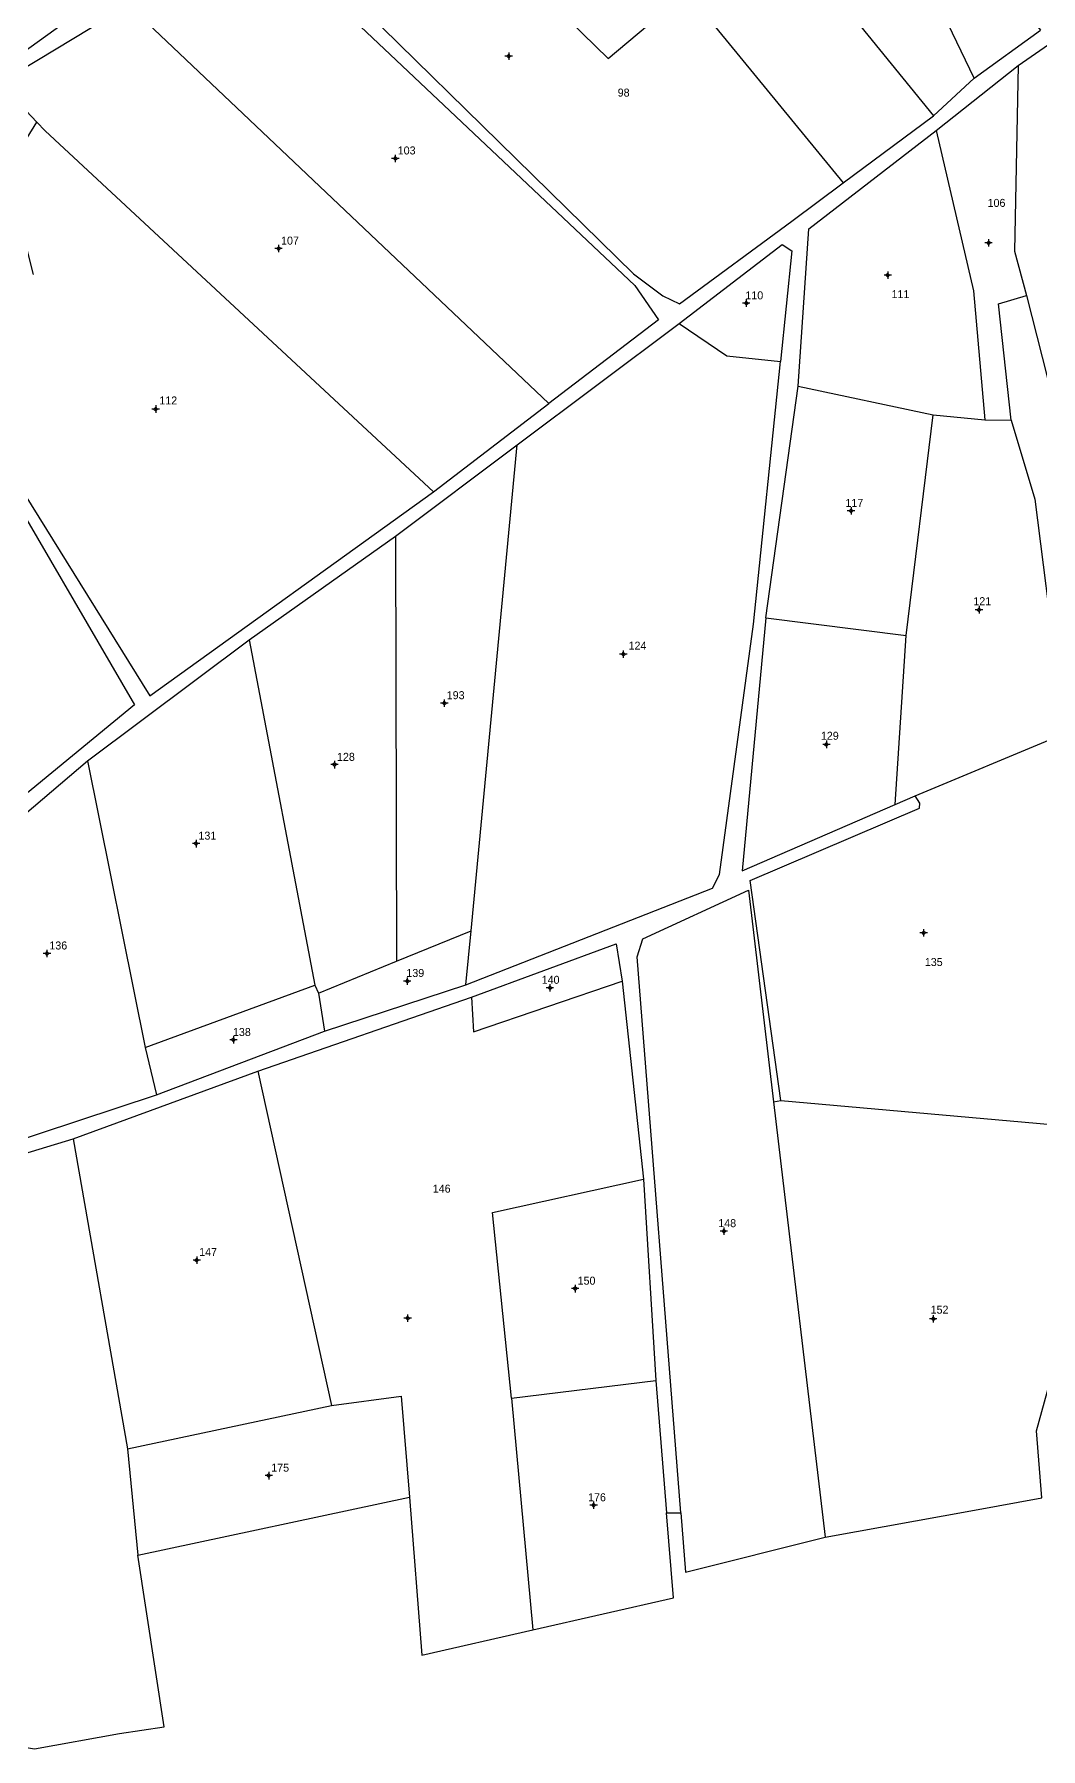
# Model space of a CAD drawing. Extents: x 548517 to 549685, y 1840399 to 1841560.
# Drawn here: x 548980 to 549320, y 1840399 to 1840977 of the extents above; entities that cross this region are included whole.
import ezdxf

# ---------------------------------------------------------------- set-up
doc = ezdxf.new("R2010")
doc.units = 0
for name, color, linetype in [('Level 10', 7, 'Continuous'), ('Level 11', 7, 'Continuous'), ('Level 15', 7, 'Continuous')]:
    doc.layers.add(name, color=color, linetype=linetype)

msp = doc.modelspace()

# ---------------------------------------------------------------- linework, layer by layer
at = {"layer": 'Level 10'}
for p, q in [((549159.61, 1841102.39), (549283.98, 1840949.81)), ((549200.71, 1840991.51), (549253.46, 1840927.19)), ((548968.75, 1840960.9), (549012.28, 1840987.1)), ((549012.28, 1840987.1), (549154.12, 1840852.7)), ((549297.63, 1840962.53), (549320.01, 1840978.67)), ((549312.53, 1840966.71), (549325.64, 1840975.9)), ((549283.98, 1840949.81), (549297.63, 1840962.53)), ((549284.87, 1840944.79), (549312.53, 1840966.71)), ((548968.75, 1840960.9), (548981.4, 1840947.65)), ((549253.46, 1840927.19), (549283.98, 1840949.81)), ((549143.43, 1840838.7), (549198.14, 1840879.73)), ((549227.33, 1840780.37), (549238.31, 1840858.51)), ((549238.31, 1840858.51), (549283.79, 1840848.92)), ((549115.22, 1840822.83), (549154.12, 1840852.7)), ((549274.67, 1840774.45), (549283.79, 1840848.92)), ((549283.79, 1840848.92), (549301.21, 1840847.17)), ((549301.21, 1840847.17), (549310.18, 1840847.1)), ((549102.44, 1840807.95), (549143.43, 1840838.7)), ((549127.87, 1840674.73), (549143.43, 1840838.7)), ((549053.01, 1840772.92), (549102.44, 1840807.95)), ((549102.44, 1840807.95), (549102.75, 1840664.47)), ((549227.33, 1840780.37), (549274.67, 1840774.45)), ((548998.46, 1840732.06), (549053.01, 1840772.92)), ((549053.01, 1840772.92), (549075.18, 1840656.4)), ((549271.02, 1840717.32), (549274.67, 1840774.45)), ((549277.75, 1840720.28), (549325.75, 1840740.29)), ((548953.37, 1840693.74), (548998.46, 1840732.06)), ((548998.46, 1840732.06), (549017.94, 1840635.42)), ((549271.02, 1840717.32), (549277.75, 1840720.28)), ((549102.75, 1840664.47), (549127.87, 1840674.73)), ((549126.14, 1840656.5), (549127.87, 1840674.73)), ((549076.39, 1840653.69), (549102.75, 1840664.47)), ((549017.94, 1840635.42), (549075.18, 1840656.4)), ((549075.18, 1840656.4), (549076.39, 1840653.69)), ((549078.46, 1840640.87), (549126.14, 1840656.5)), ((549178.9, 1840657.79), (549186.04, 1840590.97)), ((549055.9, 1840627.4), (549127.98, 1840652.31)), ((549076.39, 1840653.69), (549078.46, 1840640.87)), ((549021.71, 1840619.43), (549078.46, 1840640.87)), ((549017.94, 1840635.42), (549021.71, 1840619.43)), ((548993.59, 1840604.53), (549055.9, 1840627.4)), ((549055.9, 1840627.4), (549080.74, 1840514.54)), ((548969.33, 1840602.13), (549021.71, 1840619.43)), ((549229.97, 1840617.07), (549232.43, 1840617.53)), ((549229.97, 1840617.07), (549247.4, 1840470.14)), ((549232.43, 1840617.53), (549341.48, 1840607.8)), ((548925.41, 1840583.97), (548993.59, 1840604.53)), ((548993.59, 1840604.53), (549011.9, 1840499.91)), ((549186.04, 1840590.97), (549190.26, 1840522.99)), ((549141.51, 1840517.04), (549190.26, 1840522.99)), ((549190.26, 1840522.99), (549193.87, 1840478.35)), ((549141.51, 1840517.04), (549148.73, 1840438.87)), ((549011.9, 1840499.91), (549080.74, 1840514.54)), ((549011.9, 1840499.91), (549015.39, 1840464.04)), ((549015.39, 1840464.04), (549107.07, 1840483.63)), ((549193.87, 1840478.35), (549198.73, 1840478.39))]:
    msp.add_line(p, q, dxfattribs=at)
for points in [[(548971.82, 1840967.62), (549048.32, 1841022.93), (548956.65, 1841169.27), (548942.55, 1841158.82)], [(549087.64, 1841053.47), (549054.09, 1841027.67), (549052.54, 1841024.08), (549182.73, 1840896.48), (549192.61, 1840889.04), (549198.18, 1840886.32), (549236.08, 1840914.18), (549253.46, 1840927.19)], [(549087.64, 1841053.47), (549174.11, 1840969.15), (549200.71, 1840991.51)], [(549297.63, 1840962.53), (549265.36, 1841029.61), (549273.8, 1841028.97), (549298.91, 1841004.7), (549320.01, 1840978.67)], [(549012.28, 1840987.1), (549050.34, 1841018.06), (549183.16, 1840892.5), (549191.19, 1840880.94), (549154.12, 1840852.7)], [(549312.53, 1840966.71), (549311.32, 1840904.07), (549315.3, 1840889.1)], [(548980.26, 1840896.18), (548973.81, 1840921.58), (548971.02, 1840930.85), (548981.4, 1840947.65)], [(548981.4, 1840947.65), (548984.16, 1840944.75), (549115.22, 1840822.83)], [(549238.31, 1840858.51), (549241.92, 1840911.59), (549284.87, 1840944.79)], [(549284.87, 1840944.79), (549297.39, 1840890.7), (549301.21, 1840847.17)], [(549198.14, 1840879.73), (549232.89, 1840906.3), (549236.16, 1840904.26), (549232.3, 1840866.9)], [(549310.18, 1840847.1), (549305.85, 1840886.28), (549315.3, 1840889.1)], [(549315.3, 1840889.1), (549340.1, 1840791.71), (549343.71, 1840763.47), (549338.45, 1840743.96), (549345.75, 1840726.36)], [(549198.14, 1840879.73), (549214.23, 1840868.77), (549232.3, 1840866.9)], [(549126.14, 1840656.5), (549209.4, 1840689.15), (549211.77, 1840693.72), (549223.14, 1840778.2), (549232.3, 1840866.9)], [(548930.13, 1840860.04), (548952.33, 1840848.41), (548965.52, 1840834.67), (549014.28, 1840751.06), (548972.48, 1840716.54), (548949.27, 1840694.69), (548873.02, 1840636.98), (548865.73, 1840636.55)], [(548957.08, 1840849.88), (548960.92, 1840848.2), (549019.45, 1840754.01), (549115.22, 1840822.83)], [(549310.18, 1840847.1), (549318.17, 1840820.42), (549325.66, 1840761.02), (549325.75, 1840740.29)], [(549227.33, 1840780.37), (549219.32, 1840694.97), (549271.02, 1840717.32)], [(549232.43, 1840617.53), (549222.05, 1840691.7), (549279.22, 1840716.1), (549279.34, 1840717.85), (549277.75, 1840720.28)], [(549198.73, 1840478.39), (549183.97, 1840666.01), (549185.8, 1840672.07), (549221.49, 1840688.46), (549229.97, 1840617.07)], [(549127.98, 1840652.31), (549176.83, 1840670.39), (549178.9, 1840657.79)], [(549127.98, 1840652.31), (549128.73, 1840640.68), (549178.9, 1840657.79)], [(549141.51, 1840517.04), (549135.07, 1840579.71), (549186.04, 1840590.97)], [(549320.53, 1840483.36), (549318.75, 1840506.06), (549328.9, 1840543.17)], [(549080.74, 1840514.54), (549104.35, 1840517.74), (549107.07, 1840483.63)], [(549107.07, 1840483.63), (549111.32, 1840430.34), (549148.73, 1840438.87)], [(549247.4, 1840470.14), (549297.82, 1840479.25), (549320.53, 1840483.36)], [(549148.73, 1840438.87), (549196.18, 1840449.68), (549193.87, 1840478.35)], [(549198.73, 1840478.39), (549200.3, 1840458.35), (549247.4, 1840470.14)], [(548949.09, 1840403.91), (548980.57, 1840398.75), (549009.28, 1840403.86), (549024.38, 1840406.18), (549015.39, 1840464.04)]]:
    msp.add_lwpolyline(points, dxfattribs=at)
at = {"layer": 'Level 11'}
for p, q in [((549139.965, 1840969.9), (549139.34, 1840969.9)), ((549140.59, 1840970.525), (549139.965, 1840969.9)), ((549139.965, 1840969.9), (549140.59, 1840969.275)), ((549140.59, 1840971.15), (549140.59, 1840970.525)), ((549141.215, 1840969.9), (549140.59, 1840970.525)), ((549140.59, 1840969.275), (549141.215, 1840969.9)), ((549140.59, 1840969.275), (549140.59, 1840968.65)), ((549141.84, 1840969.9), (549141.215, 1840969.9)), ((549101.705, 1840935.38), (549101.08, 1840935.38)), ((549102.33, 1840936.005), (549101.705, 1840935.38)), ((549101.705, 1840935.38), (549102.33, 1840934.755)), ((549102.33, 1840936.63), (549102.33, 1840936.005)), ((549102.955, 1840935.38), (549102.33, 1840936.005)), ((549102.33, 1840934.755), (549102.955, 1840935.38)), ((549102.33, 1840934.755), (549102.33, 1840934.13)), ((549103.58, 1840935.38), (549102.955, 1840935.38)), ((549062.315, 1840904.96), (549061.69, 1840904.96)), ((549062.94, 1840905.585), (549062.315, 1840904.96)), ((549062.315, 1840904.96), (549062.94, 1840904.335)), ((549062.94, 1840906.21), (549062.94, 1840905.585)), ((549063.565, 1840904.96), (549062.94, 1840905.585)), ((549062.94, 1840904.335), (549063.565, 1840904.96)), ((549062.94, 1840904.335), (549062.94, 1840903.71)), ((549064.19, 1840904.96), (549063.565, 1840904.96)), ((549301.885, 1840906.9), (549301.26, 1840906.9)), ((549302.51, 1840907.525), (549301.885, 1840906.9)), ((549301.885, 1840906.9), (549302.51, 1840906.275)), ((549302.51, 1840908.15), (549302.51, 1840907.525)), ((549303.135, 1840906.9), (549302.51, 1840907.525)), ((549302.51, 1840906.275), (549303.135, 1840906.9)), ((549302.51, 1840906.275), (549302.51, 1840905.65)), ((549303.76, 1840906.9), (549303.135, 1840906.9)), ((549267.885, 1840895.98), (549267.26, 1840895.98)), ((549268.51, 1840896.605), (549267.885, 1840895.98)), ((549267.885, 1840895.98), (549268.51, 1840895.355)), ((549268.51, 1840897.23), (549268.51, 1840896.605)), ((549269.135, 1840895.98), (549268.51, 1840896.605)), ((549268.51, 1840895.355), (549269.135, 1840895.98)), ((549268.51, 1840895.355), (549268.51, 1840894.73)), ((549269.76, 1840895.98), (549269.135, 1840895.98)), ((549220.73, 1840887.225), (549220.105, 1840886.6)), ((549220.73, 1840887.85), (549220.73, 1840887.225)), ((549221.355, 1840886.6), (549220.73, 1840887.225)), ((549220.105, 1840886.6), (549219.48, 1840886.6)), ((549220.105, 1840886.6), (549220.73, 1840885.975)), ((549220.73, 1840885.975), (549221.355, 1840886.6)), ((549220.73, 1840885.975), (549220.73, 1840885.35)), ((549221.98, 1840886.6), (549221.355, 1840886.6)), ((549020.845, 1840850.83), (549020.22, 1840850.83)), ((549021.47, 1840851.455), (549020.845, 1840850.83)), ((549020.845, 1840850.83), (549021.47, 1840850.205)), ((549021.47, 1840852.08), (549021.47, 1840851.455)), ((549022.095, 1840850.83), (549021.47, 1840851.455)), ((549021.47, 1840850.205), (549022.095, 1840850.83)), ((549021.47, 1840850.205), (549021.47, 1840849.58)), ((549022.72, 1840850.83), (549022.095, 1840850.83)), ((549256.11, 1840817.73), (549256.11, 1840817.105)), ((549255.485, 1840816.48), (549254.86, 1840816.48)), ((549256.11, 1840817.105), (549255.485, 1840816.48)), ((549255.485, 1840816.48), (549256.11, 1840815.855)), ((549256.735, 1840816.48), (549256.11, 1840817.105)), ((549256.11, 1840815.855), (549256.735, 1840816.48)), ((549256.11, 1840815.855), (549256.11, 1840815.23)), ((549257.36, 1840816.48), (549256.735, 1840816.48)), ((549298.675, 1840783.12), (549298.05, 1840783.12)), ((549299.3, 1840783.745), (549298.675, 1840783.12)), ((549298.675, 1840783.12), (549299.3, 1840782.495)), ((549299.3, 1840784.37), (549299.3, 1840783.745)), ((549299.925, 1840783.12), (549299.3, 1840783.745)), ((549299.3, 1840782.495), (549299.925, 1840783.12)), ((549300.55, 1840783.12), (549299.925, 1840783.12)), ((549299.3, 1840782.495), (549299.3, 1840781.87)), ((549178.635, 1840768.12), (549178.01, 1840768.12)), ((549179.26, 1840768.745), (549178.635, 1840768.12)), ((549178.635, 1840768.12), (549179.26, 1840767.495)), ((549179.26, 1840769.37), (549179.26, 1840768.745)), ((549179.885, 1840768.12), (549179.26, 1840768.745)), ((549179.26, 1840767.495), (549179.885, 1840768.12)), ((549179.26, 1840767.495), (549179.26, 1840766.87)), ((549180.51, 1840768.12), (549179.885, 1840768.12)), ((549118.235, 1840751.58), (549117.61, 1840751.58)), ((549118.86, 1840752.205), (549118.235, 1840751.58)), ((549118.235, 1840751.58), (549118.86, 1840750.955)), ((549118.86, 1840752.83), (549118.86, 1840752.205)), ((549119.485, 1840751.58), (549118.86, 1840752.205)), ((549118.86, 1840750.955), (549119.485, 1840751.58)), ((549118.86, 1840750.955), (549118.86, 1840750.33)), ((549120.11, 1840751.58), (549119.485, 1840751.58)), ((549247.195, 1840737.67), (549246.57, 1840737.67)), ((549247.82, 1840738.295), (549247.195, 1840737.67)), ((549247.195, 1840737.67), (549247.82, 1840737.045)), ((549247.82, 1840738.92), (549247.82, 1840738.295)), ((549248.445, 1840737.67), (549247.82, 1840738.295)), ((549247.82, 1840737.045), (549248.445, 1840737.67)), ((549247.82, 1840737.045), (549247.82, 1840736.42)), ((549249.07, 1840737.67), (549248.445, 1840737.67)), ((549081.185, 1840730.82), (549080.56, 1840730.82)), ((549081.81, 1840731.445), (549081.185, 1840730.82)), ((549081.185, 1840730.82), (549081.81, 1840730.195)), ((549081.81, 1840732.07), (549081.81, 1840731.445)), ((549082.435, 1840730.82), (549081.81, 1840731.445)), ((549081.81, 1840730.195), (549082.435, 1840730.82)), ((549083.06, 1840730.82), (549082.435, 1840730.82)), ((549081.81, 1840730.195), (549081.81, 1840729.57)), ((549034.465, 1840704.17), (549033.84, 1840704.17)), ((549035.09, 1840704.795), (549034.465, 1840704.17)), ((549034.465, 1840704.17), (549035.09, 1840703.545)), ((549035.09, 1840705.42), (549035.09, 1840704.795)), ((549035.715, 1840704.17), (549035.09, 1840704.795)), ((549035.09, 1840703.545), (549035.715, 1840704.17)), ((549035.09, 1840703.545), (549035.09, 1840702.92)), ((549036.34, 1840704.17), (549035.715, 1840704.17)), ((549279.985, 1840674.04), (549279.36, 1840674.04)), ((549280.61, 1840674.665), (549279.985, 1840674.04)), ((549279.985, 1840674.04), (549280.61, 1840673.415)), ((549280.61, 1840675.29), (549280.61, 1840674.665)), ((549281.235, 1840674.04), (549280.61, 1840674.665)), ((549280.61, 1840673.415), (549281.235, 1840674.04)), ((549280.61, 1840673.415), (549280.61, 1840672.79)), ((549281.86, 1840674.04), (549281.235, 1840674.04)), ((548984.155, 1840667.1), (548983.53, 1840667.1)), ((548984.78, 1840667.725), (548984.155, 1840667.1)), ((548984.155, 1840667.1), (548984.78, 1840666.475)), ((548984.78, 1840668.35), (548984.78, 1840667.725)), ((548985.405, 1840667.1), (548984.78, 1840667.725)), ((548984.78, 1840666.475), (548985.405, 1840667.1)), ((548986.03, 1840667.1), (548985.405, 1840667.1)), ((548984.78, 1840666.475), (548984.78, 1840665.85)), ((549105.725, 1840657.8), (549105.1, 1840657.8)), ((549106.35, 1840658.425), (549105.725, 1840657.8)), ((549105.725, 1840657.8), (549106.35, 1840657.175)), ((549106.35, 1840659.05), (549106.35, 1840658.425)), ((549106.975, 1840657.8), (549106.35, 1840658.425)), ((549106.35, 1840657.175), (549106.975, 1840657.8)), ((549106.35, 1840657.175), (549106.35, 1840656.55)), ((549107.6, 1840657.8), (549106.975, 1840657.8)), ((549153.865, 1840655.54), (549153.24, 1840655.54)), ((549154.49, 1840656.165), (549153.865, 1840655.54)), ((549153.865, 1840655.54), (549154.49, 1840654.915)), ((549154.49, 1840656.79), (549154.49, 1840656.165)), ((549155.115, 1840655.54), (549154.49, 1840656.165)), ((549154.49, 1840654.915), (549155.115, 1840655.54)), ((549155.74, 1840655.54), (549155.115, 1840655.54)), ((549154.49, 1840654.915), (549154.49, 1840654.29)), ((549047.69, 1840638.545), (549047.065, 1840637.92)), ((549047.69, 1840639.17), (549047.69, 1840638.545)), ((549048.315, 1840637.92), (549047.69, 1840638.545)), ((549047.065, 1840637.92), (549046.44, 1840637.92)), ((549047.065, 1840637.92), (549047.69, 1840637.295)), ((549047.69, 1840637.295), (549048.315, 1840637.92)), ((549047.69, 1840637.295), (549047.69, 1840636.67)), ((549048.94, 1840637.92), (549048.315, 1840637.92)), ((549213.2, 1840574.65), (549213.2, 1840574.025)), ((549212.575, 1840573.4), (549211.95, 1840573.4)), ((549213.2, 1840574.025), (549212.575, 1840573.4)), ((549212.575, 1840573.4), (549213.2, 1840572.775)), ((549213.825, 1840573.4), (549213.2, 1840574.025)), ((549213.2, 1840572.775), (549213.825, 1840573.4)), ((549213.2, 1840572.775), (549213.2, 1840572.15)), ((549214.45, 1840573.4), (549213.825, 1840573.4)), ((549034.715, 1840563.65), (549034.09, 1840563.65)), ((549035.34, 1840564.275), (549034.715, 1840563.65)), ((549034.715, 1840563.65), (549035.34, 1840563.025)), ((549035.34, 1840564.9), (549035.34, 1840564.275)), ((549035.965, 1840563.65), (549035.34, 1840564.275)), ((549035.34, 1840563.025), (549035.965, 1840563.65)), ((549035.34, 1840563.025), (549035.34, 1840562.4)), ((549036.59, 1840563.65), (549035.965, 1840563.65)), ((549162.395, 1840554), (549161.77, 1840554)), ((549163.02, 1840554.625), (549162.395, 1840554)), ((549162.395, 1840554), (549163.02, 1840553.375)), ((549163.02, 1840555.25), (549163.02, 1840554.625)), ((549163.645, 1840554), (549163.02, 1840554.625)), ((549163.02, 1840553.375), (549163.645, 1840554)), ((549163.02, 1840553.375), (549163.02, 1840552.75)), ((549164.27, 1840554), (549163.645, 1840554)), ((549105.865, 1840544.06), (549105.24, 1840544.06)), ((549106.49, 1840544.685), (549105.865, 1840544.06)), ((549105.865, 1840544.06), (549106.49, 1840543.435)), ((549106.49, 1840545.31), (549106.49, 1840544.685)), ((549107.115, 1840544.06), (549106.49, 1840544.685)), ((549106.49, 1840543.435), (549107.115, 1840544.06)), ((549106.49, 1840543.435), (549106.49, 1840542.81)), ((549107.74, 1840544.06), (549107.115, 1840544.06)), ((549283.215, 1840543.84), (549282.59, 1840543.84)), ((549283.84, 1840544.465), (549283.215, 1840543.84)), ((549283.215, 1840543.84), (549283.84, 1840543.215)), ((549283.84, 1840545.09), (549283.84, 1840544.465)), ((549284.465, 1840543.84), (549283.84, 1840544.465)), ((549283.84, 1840543.215), (549284.465, 1840543.84)), ((549283.84, 1840543.215), (549283.84, 1840542.59)), ((549285.09, 1840543.84), (549284.465, 1840543.84)), ((549059.005, 1840490.89), (549058.38, 1840490.89)), ((549059.63, 1840491.515), (549059.005, 1840490.89)), ((549059.005, 1840490.89), (549059.63, 1840490.265)), ((549059.63, 1840492.14), (549059.63, 1840491.515)), ((549060.255, 1840490.89), (549059.63, 1840491.515)), ((549059.63, 1840490.265), (549060.255, 1840490.89)), ((549059.63, 1840490.265), (549059.63, 1840489.64)), ((549060.88, 1840490.89), (549060.255, 1840490.89)), ((549169.25, 1840482.18), (549169.25, 1840481.555)), ((549168.625, 1840480.93), (549168, 1840480.93)), ((549169.25, 1840481.555), (549168.625, 1840480.93)), ((549168.625, 1840480.93), (549169.25, 1840480.305)), ((549169.875, 1840480.93), (549169.25, 1840481.555)), ((549169.25, 1840480.305), (549169.875, 1840480.93)), ((549169.25, 1840480.305), (549169.25, 1840479.68)), ((549170.5, 1840480.93), (549169.875, 1840480.93))]:
    msp.add_line(p, q, dxfattribs=at)
for centre in [(549140.59, 1840969.9), (549102.33, 1840935.38), (549062.94, 1840904.96), (549302.51, 1840906.9), (549268.51, 1840895.98), (549220.73, 1840886.6), (549021.47, 1840850.83), (549256.11, 1840816.48), (549299.3, 1840783.12), (549179.26, 1840768.12), (549118.86, 1840751.58), (549247.82, 1840737.67), (549081.81, 1840730.82), (549035.09, 1840704.17), (549280.61, 1840674.04), (548984.78, 1840667.1), (549106.35, 1840657.8), (549154.49, 1840655.54), (549047.69, 1840637.92), (549213.2, 1840573.4), (549035.34, 1840563.65), (549163.02, 1840554), (549106.49, 1840544.06), (549283.84, 1840543.84), (549059.63, 1840490.89), (549169.25, 1840480.93)]:
    msp.add_circle(centre, 0.15, dxfattribs=at)

# ---------------------------------------------------------------- texts
at = {"layer": 'Level 15'}
for s, p in [('98', (549177.37, 1840956.26)), ('103', (549103.14, 1840936.74)), ('106', (549302.19, 1840919.04)), ('107', (549063.77, 1840906.31)), ('110', (549220.46, 1840887.84)), ('111', (549269.77, 1840888.24)), ('112', (549022.69, 1840852.37)), ('117', (549254.22, 1840817.8)), ('121', (549297.39, 1840784.64)), ('124', (549181.04, 1840769.63)), ('193', (549119.68, 1840752.91)), ('129', (549245.94, 1840739.22)), ('128', (549082.65, 1840732.11)), ('131', (549035.9, 1840705.52)), ('136', (548985.59, 1840668.45)), ('139', (549106.05, 1840659.17)), ('135', (549281.01, 1840662.87)), ('140', (549151.72, 1840656.87)), ('138', (549047.54, 1840639.25)), ('146', (549114.96, 1840586.4)), ('148', (549211.31, 1840574.75)), ('147', (549036.14, 1840565.02)), ('150', (549163.84, 1840555.34)), ('152', (549282.96, 1840545.55)), ('175', (549060.45, 1840492.23)), ('176', (549167.37, 1840482.25))]:
    msp.add_text(s, height=2.7, dxfattribs=at).set_placement(p)

doc.saveas('drawing.dxf')
